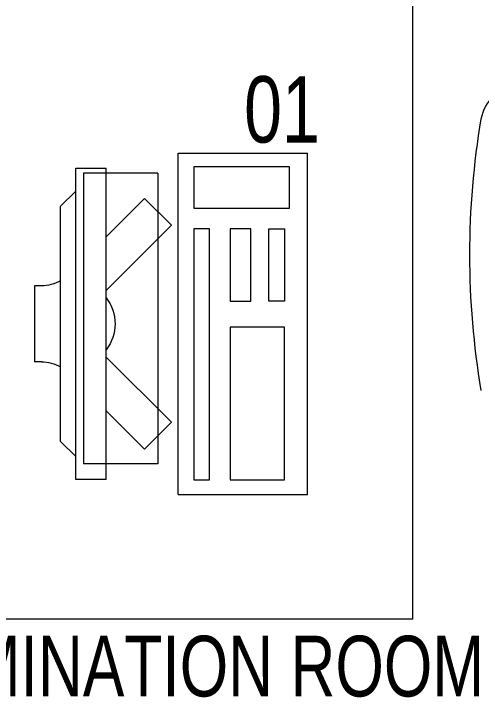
# Model space of a CAD drawing. Header units: millimetres. Extents: x -160614 to 59925, y -157025 to 0.
# Drawn here: x -98755 to -98140, y -113788 to -112887 of the extents above; entities that cross this region are included whole.
import ezdxf

# ---------------------------------------------------------------- set-up
doc = ezdxf.new("R2010")
doc.units = ezdxf.units.MM
doc.header["$LTSCALE"] = 8
doc.layers.get('0').update_dxf_attribs({"color": 9, "lineweight": 5})
for name, color, linetype, lineweight in [('72_EGR_BASE_TEXT', 9, 'Continuous', 5), ('72_EGR_EQP_TAG', 9, 'Continuous', 5), ('LOADING', 9, 'Continuous', 5)]:
    doc.layers.add(name, color=color, linetype=linetype, lineweight=lineweight)
doc.layers.get('0').off()
doc.layers.get('0').freeze()
doc.styles.add('X3G_ENTITY_257CFD', font='swisscl.ttf', dxfattribs={"height": 200})
doc.styles.add('X3G_ENTITY_258862', font='swisscl.ttf', dxfattribs={"height": 200})

# ---------------------------------------------------------------- blocks, each defined once
blk = doc.blocks.new('GF21043-P')
for p, q in [((0.8, 0), (0.8, 0.75)), ((-0.8, 0), (0.8, 0))]:
    blk.add_line(p, q)
blk = doc.blocks.new('GF21018-P')
for centre, radius, start, end in [((-0.0001, -0.52948), 1.06948, 80.36712, 99.63288), ((-0.1707, 0.47563), 0.05, 99.63288, 180)]:
    blk.add_arc(centre, radius, start, end)
blk = doc.blocks.new('ITCWLS1-P')
at = {"layer": 'LOADING'}
for p, q in [((-0.17, 0.45), (-0.17, 0)), ((-0.17, 0.45), (0, 0.45)), ((0, 0.45), (0, 0)), ((-0.26509, 0.43, 0), (-0.30509, 0.43, 0)), ((-0.30509, 0.43, 0), (-0.30509, 0.02, 0)), ((-0.26509, 0.43, 0), (-0.26509, 0.02, 0)), ((-0.14957, 0.43047), (-0.12914, 0.43047)), ((-0.12914, 0.43047), (-0.12914, 0.40893)), ((-0.197, 0.40939), (-0.295, 0.40939)), ((-0.295, 0.02639), (-0.295, 0.40939)), ((-0.197, 0.02639), (-0.197, 0.40939)), ((-0.32509, 0.38, 0), (-0.30509, 0.4, 0)), ((-0.32509, 0.38, 0), (-0.32509, 0.07, 0)), ((-0.35032, 0.275), (-0.35961, 0.275)), ((-0.35961, 0.175), (-0.35961, 0.275)), ((-0.35032, 0.175), (-0.35961, 0.175)), ((-0.32509, 0.07, 0), (-0.30509, 0.05, 0)), ((-0.30509, 0.02, 0), (-0.26509, 0.02, 0)), ((-0.197, 0.02639), (-0.295, 0.02639)), ((-0.17, 0), (0, 0))]:
    blk.add_line(p, q, dxfattribs=at)
at = {"layer": 'LOADING', "extrusion": (2.48281e-10, 3.18408e-10, -1)}
for p, q in [((-0.26509, 0.33952), (-0.21443, 0.39019)), ((-0.17907, 0.35483), (-0.21443, 0.39019)), ((-0.26509, 0.26881), (-0.17907, 0.35483))]:
    blk.add_line(p, q, dxfattribs=at)
at = {"layer": 'LOADING', "extrusion": (2.48281e-10, -3.18408e-10, -1)}
for p, q in [((-0.26509, 0.18119), (-0.17907, 0.09517)), ((-0.26509, 0.11048), (-0.21443, 0.05981)), ((-0.17907, 0.09517), (-0.21443, 0.05981))]:
    blk.add_line(p, q, dxfattribs=at)
at = {"layer": 'LOADING'}
for points in [[(-0.12914, 0.40893), (-0.12914, 0.09996), (-0.14957, 0.09996), (-0.14957, 0.43047)], [(-0.14957, 0.09997), (-0.14957, 0.09997), (-0.14957, 0.09997), (-0.14957, 0.09997), (-0.14957, 0.09997), (-0.14957, 0.09997), (-0.14957, 0.09997), (-0.14957, 0.09997), (-0.14957, 0.09997)], [(-0.14957, 0.09997), (-0.14957, 0.09997), (-0.14957, 0.09997), (-0.14957, 0.09997), (-0.14957, 0.09997), (-0.14957, 0.09997), (-0.14957, 0.09997), (-0.14957, 0.09997), (-0.14957, 0.09997), (-0.14957, 0.09997), (-0.14957, 0.09997), (-0.14957, 0.09997), (-0.14957, 0.09997), (-0.14957, 0.09997), (-0.14957, 0.09997), (-0.14957, 0.09997), (-0.14957, 0.09997), (-0.14957, 0.09997)], [(-0.14957, 0.09996), (-0.14957, 0.09996), (-0.14957, 0.09996), (-0.14957, 0.09996), (-0.14957, 0.09996), (-0.14957, 0.09996), (-0.14957, 0.09996), (-0.14957, 0.09996), (-0.14957, 0.09996), (-0.14957, 0.09996)], [(-0.14957, 0.09996), (-0.14957, 0.09996), (-0.14957, 0.09996), (-0.14957, 0.09996), (-0.14957, 0.09996), (-0.14957, 0.09996), (-0.14957, 0.09996)], [(-0.14957, 0.09997), (-0.14957, 0.09997), (-0.14957, 0.09997), (-0.14957, 0.09997), (-0.14957, 0.09997), (-0.14957, 0.09997), (-0.14957, 0.09997), (-0.14957, 0.09997), (-0.14957, 0.09997), (-0.14957, 0.09997)], [(-0.14957, 0.09997), (-0.14957, 0.09997), (-0.14957, 0.09997), (-0.14957, 0.09997), (-0.14957, 0.09997), (-0.14957, 0.09997), (-0.14957, 0.09997), (-0.14957, 0.09997), (-0.14957, 0.09997), (-0.14957, 0.09997), (-0.14957, 0.09997), (-0.14957, 0.09997), (-0.14957, 0.09997), (-0.14957, 0.09997), (-0.14957, 0.09997)], [(-0.14957, 0.09997), (-0.14957, 0.09997), (-0.14957, 0.09997), (-0.14957, 0.09997), (-0.14957, 0.09997), (-0.14957, 0.09997), (-0.14957, 0.09997), (-0.14957, 0.09997), (-0.14957, 0.09997), (-0.14957, 0.09997)], [(-0.14957, 0.09997), (-0.14957, 0.09997), (-0.14957, 0.09997), (-0.14957, 0.09997), (-0.14957, 0.09997), (-0.14957, 0.09997), (-0.14957, 0.09997), (-0.14957, 0.09997), (-0.14957, 0.09997), (-0.14957, 0.09997)], [(-0.14957, 0.09996), (-0.14957, 0.09996), (-0.14957, 0.09996), (-0.14957, 0.09996), (-0.14957, 0.09996), (-0.14957, 0.09996), (-0.14957, 0.09996), (-0.14957, 0.09996), (-0.14957, 0.09996), (-0.14957, 0.09996), (-0.14957, 0.09996), (-0.14957, 0.09996), (-0.14957, 0.09996), (-0.14957, 0.09996), (-0.14957, 0.09996), (-0.14957, 0.09996), (-0.14957, 0.09996), (-0.14957, 0.09996), (-0.14957, 0.09997), (-0.14957, 0.09997), (-0.14957, 0.09997), (-0.14957, 0.09997), (-0.14957, 0.09997), (-0.14957, 0.09997), (-0.14957, 0.09997), (-0.14957, 0.09997), (-0.14957, 0.09997), (-0.14957, 0.09997), (-0.14957, 0.09997), (-0.14957, 0.09997), (-0.14957, 0.09997), (-0.14957, 0.09997), (-0.14956, 0.09997), (-0.14956, 0.09997), (-0.14956, 0.09997), (-0.14956, 0.09996), (-0.14956, 0.09996), (-0.14956, 0.09996), (-0.14956, 0.09996), (-0.14956, 0.09996), (-0.14956, 0.09996), (-0.14956, 0.09996), (-0.14956, 0.09996), (-0.14956, 0.09996), (-0.14956, 0.09996), (-0.14956, 0.09996), (-0.14956, 0.09996), (-0.14956, 0.09996), (-0.14957, 0.09996), (-0.14957, 0.09996), (-0.14957, 0.09996), (-0.14957, 0.09996), (-0.14957, 0.09996), (-0.14957, 0.09996)], [(-0.14957, 0.09996), (-0.14957, 0.09996), (-0.14957, 0.09996), (-0.14957, 0.09996), (-0.14957, 0.09996), (-0.14957, 0.09996), (-0.14957, 0.09996), (-0.14957, 0.09996), (-0.14957, 0.09996), (-0.14957, 0.09996), (-0.14957, 0.09997), (-0.14957, 0.09997), (-0.14957, 0.09997), (-0.14957, 0.09996), (-0.14957, 0.09996), (-0.14957, 0.09996), (-0.14957, 0.09996), (-0.14957, 0.09996), (-0.14957, 0.09996), (-0.14957, 0.09997), (-0.14957, 0.09997), (-0.14957, 0.09997), (-0.14957, 0.09997), (-0.14957, 0.09997), (-0.14957, 0.09997), (-0.14957, 0.09997), (-0.14957, 0.09997), (-0.14957, 0.09997), (-0.14957, 0.09997), (-0.14957, 0.09997), (-0.14957, 0.09997), (-0.14957, 0.09997), (-0.14957, 0.09997), (-0.14957, 0.09997), (-0.14957, 0.09997), (-0.14957, 0.09997), (-0.14957, 0.09997), (-0.14957, 0.09997), (-0.14957, 0.09997), (-0.14957, 0.09997), (-0.14957, 0.09997), (-0.14957, 0.09997), (-0.14957, 0.09997), (-0.14957, 0.09997), (-0.14957, 0.09997), (-0.14957, 0.09997), (-0.14957, 0.09997), (-0.14957, 0.09997), (-0.14957, 0.09997), (-0.14957, 0.09997), (-0.14957, 0.09997), (-0.14957, 0.09997), (-0.14957, 0.09997), (-0.14957, 0.09997), (-0.14957, 0.09997), (-0.14957, 0.09997), (-0.14957, 0.09997), (-0.14957, 0.09997), (-0.14957, 0.09997), (-0.14957, 0.09997), (-0.14957, 0.09997), (-0.14957, 0.09997), (-0.14957, 0.09997), (-0.14957, 0.09997), (-0.14957, 0.09997), (-0.14957, 0.09997), (-0.14957, 0.09997), (-0.14957, 0.09997), (-0.14957, 0.09997), (-0.14957, 0.09997), (-0.14957, 0.09997), (-0.14957, 0.09997), (-0.14957, 0.09997), (-0.14957, 0.09997), (-0.14957, 0.09997), (-0.14957, 0.09997), (-0.14957, 0.09997), (-0.14957, 0.09997), (-0.14957, 0.09997), (-0.14957, 0.09997), (-0.14956, 0.09997), (-0.14957, 0.09997), (-0.14957, 0.09997), (-0.14957, 0.09997), (-0.14957, 0.09997), (-0.14956, 0.09997), (-0.14957, 0.09997), (-0.14957, 0.09997), (-0.14957, 0.09997), (-0.14957, 0.09997), (-0.14957, 0.09997), (-0.14957, 0.09997), (-0.14957, 0.09997), (-0.14957, 0.09997), (-0.14957, 0.09997), (-0.14957, 0.09997), (-0.14956, 0.09997), (-0.14957, 0.09996), (-0.14957, 0.09996), (-0.14957, 0.09996), (-0.14956, 0.09996), (-0.14957, 0.09996), (-0.14957, 0.09996), (-0.14957, 0.09996), (-0.14957, 0.09996), (-0.14957, 0.09996), (-0.14957, 0.09996), (-0.14957, 0.09996), (-0.14957, 0.09996), (-0.14957, 0.09996), (-0.14957, 0.09996)], [(-0.14957, 0.09996), (-0.14957, 0.09996), (-0.14957, 0.09996), (-0.14957, 0.09996), (-0.14957, 0.09996), (-0.14957, 0.09996), (-0.14957, 0.09996), (-0.14957, 0.09996)], [(-0.14957, 0.09996), (-0.14957, 0.09996), (-0.14957, 0.09996), (-0.14957, 0.09996), (-0.14957, 0.09996), (-0.14957, 0.09996), (-0.14957, 0.09996), (-0.14957, 0.09996), (-0.14957, 0.09996), (-0.14957, 0.09996), (-0.14957, 0.09996), (-0.14957, 0.09996), (-0.14957, 0.09996), (-0.14957, 0.09996), (-0.14957, 0.09996), (-0.14957, 0.09996), (-0.14957, 0.09996), (-0.14957, 0.09996), (-0.14957, 0.09996), (-0.14957, 0.09996), (-0.14957, 0.09996), (-0.14957, 0.09996), (-0.14957, 0.09996), (-0.14957, 0.09996), (-0.14957, 0.09996), (-0.14957, 0.09996), (-0.14957, 0.09996), (-0.14957, 0.09996), (-0.14957, 0.09996), (-0.14957, 0.09996), (-0.14957, 0.09996), (-0.14957, 0.09996), (-0.14957, 0.09996), (-0.14957, 0.09996), (-0.14957, 0.09996), (-0.14957, 0.09996), (-0.14957, 0.09996), (-0.14957, 0.09996), (-0.14957, 0.09996), (-0.14957, 0.09996), (-0.14957, 0.09996), (-0.14957, 0.09996), (-0.14957, 0.09996), (-0.14957, 0.09996), (-0.14957, 0.09996), (-0.14957, 0.09996), (-0.14957, 0.09996), (-0.14957, 0.09996), (-0.14956, 0.09996), (-0.14956, 0.09996), (-0.14956, 0.09996), (-0.14956, 0.09996), (-0.14957, 0.09996), (-0.14957, 0.09996), (-0.14957, 0.09996), (-0.14957, 0.09996), (-0.14957, 0.09996), (-0.14957, 0.09996), (-0.14956, 0.09996), (-0.14957, 0.09996), (-0.14957, 0.09996), (-0.14957, 0.09996), (-0.14957, 0.09996), (-0.14957, 0.09996), (-0.14957, 0.09996), (-0.14957, 0.09996), (-0.14957, 0.09996), (-0.14957, 0.09996), (-0.14957, 0.09996), (-0.14956, 0.09996), (-0.14956, 0.09996), (-0.14957, 0.09996), (-0.14957, 0.09996), (-0.14957, 0.09996), (-0.14957, 0.09996), (-0.14957, 0.09996), (-0.14957, 0.09996), (-0.14957, 0.09996), (-0.14957, 0.09996), (-0.14957, 0.09996), (-0.14957, 0.09996), (-0.14957, 0.09996), (-0.14957, 0.09996), (-0.14957, 0.09996), (-0.14957, 0.09996), (-0.14957, 0.09996), (-0.14957, 0.09996), (-0.14957, 0.09996), (-0.14957, 0.09996)], [(-0.14957, 0.09996), (-0.14957, 0.09996), (-0.14957, 0.09996), (-0.14957, 0.09996), (-0.14957, 0.09996), (-0.14957, 0.09996), (-0.14957, 0.09996), (-0.14957, 0.09996), (-0.14957, 0.09996), (-0.14957, 0.09996), (-0.14957, 0.09996), (-0.14957, 0.09996)], [(-0.14957, 0.09996), (-0.14957, 0.09996), (-0.14956, 0.09996), (-0.14956, 0.09996), (-0.14956, 0.09996), (-0.14956, 0.09996), (-0.14957, 0.09996)], [(-0.14957, 0.09996), (-0.14957, 0.09996), (-0.14957, 0.09996), (-0.14957, 0.09996), (-0.14957, 0.09996), (-0.14957, 0.09996), (-0.14957, 0.09996), (-0.14957, 0.09996), (-0.14957, 0.09996), (-0.14956, 0.09996), (-0.14956, 0.09996), (-0.14956, 0.09996), (-0.14956, 0.09996), (-0.14956, 0.09996), (-0.14956, 0.09996), (-0.14956, 0.09996), (-0.14957, 0.09996)]]:
    blk.add_lwpolyline(points, dxfattribs=at)
for points in [[(-0.1019, 0.43047), (-0.03039, 0.43047), (-0.03039, 0.22944), (-0.1019, 0.22944)], [(-0.1019, 0.19536), (-0.07466, 0.19536), (-0.07466, 0.09996), (-0.1019, 0.09996)], [(-0.03039, 0.19536), (-0.05082, 0.19536), (-0.05082, 0.09996), (-0.03039, 0.09996)], [(-0.14956, 0.09996), (-0.14956, 0.09996), (-0.14956, 0.09996), (-0.14956, 0.09996), (-0.14956, 0.09996), (-0.14956, 0.09996), (-0.14956, 0.09996), (-0.14956, 0.09996), (-0.14957, 0.09996), (-0.14957, 0.09996), (-0.14957, 0.09996), (-0.14957, 0.09996), (-0.14957, 0.09996), (-0.14957, 0.09996), (-0.14957, 0.09996), (-0.14957, 0.09996), (-0.14957, 0.09996), (-0.14957, 0.09996), (-0.14957, 0.09996), (-0.14957, 0.09996), (-0.14957, 0.09996), (-0.14957, 0.09996), (-0.14957, 0.09996), (-0.14957, 0.09996), (-0.14957, 0.09996), (-0.14957, 0.09996), (-0.14957, 0.09996), (-0.14957, 0.09996), (-0.14957, 0.09996), (-0.14957, 0.09996), (-0.14957, 0.09996), (-0.14957, 0.09996), (-0.14957, 0.09996), (-0.14957, 0.09996), (-0.14957, 0.09996), (-0.14957, 0.09996), (-0.14957, 0.09996), (-0.14957, 0.09996), (-0.14957, 0.09996), (-0.14957, 0.09996), (-0.14957, 0.09996), (-0.14957, 0.09996), (-0.14957, 0.09996), (-0.14957, 0.09996), (-0.14957, 0.09996), (-0.14957, 0.09996), (-0.14957, 0.09996), (-0.14957, 0.09996), (-0.14957, 0.09996), (-0.14957, 0.09996), (-0.14957, 0.09996), (-0.14957, 0.09996), (-0.14957, 0.09996), (-0.14957, 0.09996), (-0.14957, 0.09996), (-0.14957, 0.09996), (-0.14957, 0.09996), (-0.14956, 0.09996), (-0.14956, 0.09996), (-0.14956, 0.09996), (-0.14956, 0.09996), (-0.14956, 0.09996), (-0.14956, 0.09996), (-0.14956, 0.09996), (-0.14956, 0.09996), (-0.14956, 0.09996), (-0.14956, 0.09996), (-0.14956, 0.09996), (-0.14956, 0.09996), (-0.14956, 0.09996), (-0.14956, 0.09996), (-0.14956, 0.09996), (-0.14956, 0.09996), (-0.14956, 0.09996), (-0.14956, 0.09996), (-0.14956, 0.09996), (-0.14956, 0.09996), (-0.14956, 0.09996), (-0.14956, 0.09996), (-0.14956, 0.09996), (-0.14956, 0.09996), (-0.14956, 0.09996), (-0.14956, 0.09996), (-0.14956, 0.09996), (-0.14956, 0.09996), (-0.14956, 0.09996), (-0.14956, 0.09996), (-0.14956, 0.09996), (-0.14956, 0.09996), (-0.14957, 0.09996), (-0.14957, 0.09996), (-0.14957, 0.09996), (-0.14957, 0.09996), (-0.14957, 0.09996), (-0.14957, 0.09996), (-0.14957, 0.09996), (-0.14957, 0.09996), (-0.14957, 0.09996), (-0.14957, 0.09996), (-0.14957, 0.09996), (-0.14957, 0.09996), (-0.14957, 0.09996), (-0.14957, 0.09996), (-0.14957, 0.09996), (-0.14957, 0.09996), (-0.14957, 0.09996), (-0.14957, 0.09996), (-0.14957, 0.09996), (-0.14957, 0.09996), (-0.14957, 0.09996), (-0.14957, 0.09996), (-0.14957, 0.09996), (-0.14957, 0.09996), (-0.14957, 0.09996), (-0.14957, 0.09996), (-0.14957, 0.09996), (-0.14957, 0.09996), (-0.14957, 0.09996), (-0.14957, 0.09996), (-0.14957, 0.09996), (-0.14957, 0.09996), (-0.14957, 0.09996), (-0.14957, 0.09996), (-0.14957, 0.09996), (-0.14957, 0.09996), (-0.14957, 0.09996), (-0.14957, 0.09996), (-0.14957, 0.09996), (-0.14957, 0.09996), (-0.14957, 0.09996), (-0.14957, 0.09996), (-0.14957, 0.09996), (-0.14957, 0.09996), (-0.14957, 0.09996), (-0.14957, 0.09996), (-0.14957, 0.09996), (-0.14957, 0.09996), (-0.14957, 0.09996), (-0.14957, 0.09996), (-0.14957, 0.09996), (-0.14957, 0.09996), (-0.14957, 0.09996), (-0.14957, 0.09996), (-0.14957, 0.09996), (-0.14957, 0.09996), (-0.14957, 0.09996), (-0.14957, 0.09996), (-0.14957, 0.09996), (-0.14957, 0.09996), (-0.14957, 0.09996), (-0.14957, 0.09996), (-0.14957, 0.09996), (-0.14957, 0.09996), (-0.14957, 0.09996), (-0.14956, 0.09996), (-0.14956, 0.09996), (-0.14956, 0.09996), (-0.14956, 0.09996), (-0.14956, 0.09996), (-0.14956, 0.09996), (-0.14956, 0.09996), (-0.14956, 0.09996), (-0.14956, 0.09996), (-0.14956, 0.09996), (-0.14956, 0.09996), (-0.14956, 0.09996), (-0.14956, 0.09996), (-0.14956, 0.09996), (-0.14956, 0.09996), (-0.14956, 0.09996), (-0.14956, 0.09996), (-0.14956, 0.09996), (-0.14956, 0.09996), (-0.14956, 0.09996), (-0.14956, 0.09996), (-0.14956, 0.09996), (-0.14956, 0.09996), (-0.14956, 0.09996), (-0.14956, 0.09996), (-0.14956, 0.09996), (-0.14956, 0.09996), (-0.14956, 0.09996), (-0.14956, 0.09996), (-0.14956, 0.09996), (-0.14956, 0.09996), (-0.14956, 0.09996), (-0.14956, 0.09996), (-0.14956, 0.09996), (-0.14956, 0.09996), (-0.14956, 0.09996), (-0.14956, 0.09996), (-0.14956, 0.09996), (-0.14956, 0.09996), (-0.14956, 0.09996), (-0.14956, 0.09996), (-0.14956, 0.09996), (-0.14956, 0.09996), (-0.14956, 0.09996), (-0.14956, 0.09996), (-0.14956, 0.09996), (-0.14956, 0.09996), (-0.14957, 0.09996), (-0.14957, 0.09996), (-0.14957, 0.09996), (-0.14957, 0.09996), (-0.14957, 0.09996), (-0.14957, 0.09996), (-0.14957, 0.09996), (-0.14957, 0.09996), (-0.14957, 0.09996), (-0.14957, 0.09996), (-0.14957, 0.09996), (-0.14957, 0.09996), (-0.14957, 0.09996), (-0.14957, 0.09996), (-0.14957, 0.09996), (-0.14957, 0.09996), (-0.14957, 0.09996), (-0.14957, 0.09996), (-0.14957, 0.09996), (-0.14957, 0.09996), (-0.14957, 0.09996), (-0.14957, 0.09996), (-0.14957, 0.09996), (-0.14957, 0.09996), (-0.14957, 0.09996), (-0.14957, 0.09996), (-0.14957, 0.09996), (-0.14957, 0.09996), (-0.14957, 0.09996), (-0.14957, 0.09996), (-0.14957, 0.09996), (-0.14957, 0.09996), (-0.14957, 0.09996), (-0.14957, 0.09996), (-0.14956, 0.09996), (-0.14956, 0.09996), (-0.14956, 0.09996), (-0.14956, 0.09996), (-0.14956, 0.09996), (-0.14956, 0.09996), (-0.14956, 0.09996), (-0.14956, 0.09996), (-0.14956, 0.09996), (-0.14956, 0.09996), (-0.14956, 0.09996), (-0.14956, 0.09996), (-0.14956, 0.09996), (-0.14956, 0.09996), (-0.14956, 0.09996), (-0.14956, 0.09996), (-0.14956, 0.09996), (-0.14956, 0.09996), (-0.14956, 0.09996), (-0.14956, 0.09996), (-0.14956, 0.09996), (-0.14956, 0.09996), (-0.14956, 0.09996), (-0.14956, 0.09996), (-0.14956, 0.09996), (-0.14956, 0.09996), (-0.14956, 0.09996), (-0.14956, 0.09996), (-0.14956, 0.09996), (-0.14956, 0.09996), (-0.14956, 0.09996), (-0.14956, 0.09996), (-0.14956, 0.09996), (-0.14956, 0.09996), (-0.14956, 0.09996), (-0.14956, 0.09996), (-0.14956, 0.09996), (-0.14956, 0.09996), (-0.14956, 0.09996), (-0.14956, 0.09996), (-0.14956, 0.09996), (-0.14956, 0.09996)], [(-0.14957, 0.09996), (-0.14957, 0.09996), (-0.14957, 0.09996), (-0.14957, 0.09996), (-0.14957, 0.09996), (-0.14957, 0.09996), (-0.14957, 0.09996), (-0.14957, 0.09996), (-0.14957, 0.09996), (-0.14957, 0.09996), (-0.14957, 0.09996), (-0.14957, 0.09996), (-0.14957, 0.09996), (-0.14957, 0.09996), (-0.14957, 0.09996), (-0.14957, 0.09996), (-0.14957, 0.09996), (-0.14957, 0.09996), (-0.14957, 0.09996), (-0.14957, 0.09996), (-0.14957, 0.09996), (-0.14957, 0.09996), (-0.14957, 0.09996), (-0.14957, 0.09996), (-0.14957, 0.09996), (-0.14957, 0.09996), (-0.14957, 0.09996), (-0.14957, 0.09996), (-0.14957, 0.09996), (-0.14957, 0.09996), (-0.14957, 0.09996), (-0.14957, 0.09996), (-0.14957, 0.09996), (-0.14957, 0.09996), (-0.14957, 0.09996), (-0.14957, 0.09996), (-0.14957, 0.09996), (-0.14957, 0.09996), (-0.14957, 0.09996), (-0.14957, 0.09996), (-0.14957, 0.09996), (-0.14957, 0.09996), (-0.14957, 0.09996), (-0.14957, 0.09996), (-0.14957, 0.09996), (-0.14957, 0.09996), (-0.14957, 0.09996), (-0.14957, 0.09996), (-0.14957, 0.09996), (-0.14957, 0.09996), (-0.14957, 0.09996), (-0.14957, 0.09996), (-0.14957, 0.09996), (-0.14957, 0.09996), (-0.14957, 0.09996), (-0.14957, 0.09996), (-0.14957, 0.09996), (-0.14957, 0.09996), (-0.14957, 0.09996), (-0.14957, 0.09996), (-0.14957, 0.09996), (-0.14957, 0.09996), (-0.14957, 0.09996), (-0.14957, 0.09996), (-0.14957, 0.09996), (-0.14957, 0.09996), (-0.14957, 0.09996), (-0.14957, 0.09996), (-0.14957, 0.09996), (-0.14957, 0.09996), (-0.14957, 0.09996), (-0.14957, 0.09996), (-0.14957, 0.09996), (-0.14957, 0.09996), (-0.14957, 0.09996), (-0.14957, 0.09996), (-0.14957, 0.09996), (-0.14957, 0.09996), (-0.14957, 0.09996), (-0.14957, 0.09996), (-0.14957, 0.09996), (-0.14957, 0.09996), (-0.14957, 0.09996), (-0.14957, 0.09996), (-0.14957, 0.09996), (-0.14957, 0.09996), (-0.14957, 0.09996), (-0.14957, 0.09996), (-0.14957, 0.09996), (-0.14957, 0.09996), (-0.14957, 0.09996), (-0.14957, 0.09996), (-0.14957, 0.09996), (-0.14957, 0.09996), (-0.14957, 0.09996), (-0.14957, 0.09996), (-0.14957, 0.09996), (-0.14957, 0.09996), (-0.14957, 0.09996), (-0.14957, 0.09996), (-0.14957, 0.09996), (-0.14957, 0.09996), (-0.14957, 0.09996), (-0.14957, 0.09996), (-0.14957, 0.09996), (-0.14957, 0.09996), (-0.14957, 0.09996), (-0.14957, 0.09996), (-0.14957, 0.09996), (-0.14957, 0.09996), (-0.14957, 0.09996), (-0.14957, 0.09996), (-0.14957, 0.09996), (-0.14957, 0.09996), (-0.14957, 0.09996), (-0.14957, 0.09996), (-0.14957, 0.09996), (-0.14957, 0.09996), (-0.14957, 0.09996), (-0.14957, 0.09996), (-0.14957, 0.09996), (-0.14957, 0.09996), (-0.14957, 0.09996), (-0.14957, 0.09996), (-0.14957, 0.09996), (-0.14957, 0.09996), (-0.14957, 0.09996), (-0.14957, 0.09996), (-0.14957, 0.09996), (-0.14957, 0.09996), (-0.14957, 0.09996), (-0.14957, 0.09996), (-0.14957, 0.09996), (-0.14957, 0.09996), (-0.14957, 0.09996), (-0.14957, 0.09996), (-0.14957, 0.09996), (-0.14957, 0.09996), (-0.14957, 0.09996), (-0.14957, 0.09996), (-0.14957, 0.09996), (-0.14957, 0.09996), (-0.14957, 0.09996), (-0.14957, 0.09996), (-0.14957, 0.09996), (-0.14957, 0.09996), (-0.14957, 0.09996), (-0.14957, 0.09996), (-0.14957, 0.09996), (-0.14957, 0.09996), (-0.14957, 0.09996), (-0.14957, 0.09996), (-0.14957, 0.09996), (-0.14957, 0.09996), (-0.14957, 0.09996), (-0.14957, 0.09996), (-0.14957, 0.09996), (-0.14957, 0.09996), (-0.14957, 0.09996), (-0.14957, 0.09996), (-0.14957, 0.09996), (-0.14957, 0.09996), (-0.14957, 0.09996), (-0.14957, 0.09996), (-0.14957, 0.09996), (-0.14957, 0.09996), (-0.14957, 0.09996), (-0.14957, 0.09996), (-0.14957, 0.09996), (-0.14957, 0.09996), (-0.14957, 0.09996), (-0.14957, 0.09996), (-0.14957, 0.09996), (-0.14957, 0.09996), (-0.14957, 0.09996), (-0.14957, 0.09996), (-0.14957, 0.09996), (-0.14957, 0.09996), (-0.14957, 0.09996), (-0.14957, 0.09996), (-0.14957, 0.09996), (-0.14957, 0.09996), (-0.14957, 0.09996), (-0.14957, 0.09996), (-0.14957, 0.09996), (-0.14957, 0.09996), (-0.14957, 0.09996), (-0.14957, 0.09996), (-0.14957, 0.09996), (-0.14957, 0.09996), (-0.14957, 0.09996), (-0.14957, 0.09996), (-0.14957, 0.09996), (-0.14957, 0.09996), (-0.14957, 0.09996), (-0.14957, 0.09996), (-0.14957, 0.09996), (-0.14957, 0.09996), (-0.14957, 0.09996), (-0.14957, 0.09996), (-0.14957, 0.09996), (-0.14957, 0.09996), (-0.14957, 0.09996), (-0.14957, 0.09996), (-0.14957, 0.09996), (-0.14957, 0.09996), (-0.14957, 0.09996), (-0.14957, 0.09996), (-0.14957, 0.09996), (-0.14957, 0.09996), (-0.14957, 0.09996), (-0.14957, 0.09996), (-0.14957, 0.09996), (-0.14957, 0.09996)], [(-0.14957, 0.09996), (-0.14957, 0.09996), (-0.14957, 0.09996), (-0.14957, 0.09996), (-0.14957, 0.09996), (-0.14957, 0.09996), (-0.14957, 0.09996), (-0.14957, 0.09996), (-0.14957, 0.09996), (-0.14957, 0.09996), (-0.14957, 0.09996), (-0.14957, 0.09996), (-0.14957, 0.09996), (-0.14957, 0.09996), (-0.14957, 0.09996), (-0.14957, 0.09996), (-0.14957, 0.09996), (-0.14957, 0.09996), (-0.14957, 0.09996), (-0.14957, 0.09996), (-0.14957, 0.09996), (-0.14957, 0.09996), (-0.14957, 0.09996), (-0.14957, 0.09996), (-0.14957, 0.09996), (-0.14957, 0.09996), (-0.14957, 0.09996), (-0.14957, 0.09996), (-0.14957, 0.09996), (-0.14957, 0.09996), (-0.14957, 0.09996), (-0.14957, 0.09996), (-0.14957, 0.09996), (-0.14957, 0.09996), (-0.14957, 0.09996), (-0.14957, 0.09996), (-0.14957, 0.09996), (-0.14957, 0.09996), (-0.14957, 0.09996), (-0.14957, 0.09996), (-0.14957, 0.09996), (-0.14957, 0.09996), (-0.14957, 0.09996), (-0.14957, 0.09996), (-0.14957, 0.09996), (-0.14957, 0.09996), (-0.14957, 0.09996), (-0.14957, 0.09996), (-0.14957, 0.09996), (-0.14957, 0.09996), (-0.14957, 0.09996), (-0.14957, 0.09996), (-0.14957, 0.09996), (-0.14957, 0.09996), (-0.14957, 0.09996), (-0.14957, 0.09996), (-0.14957, 0.09996), (-0.14957, 0.09996), (-0.14957, 0.09996), (-0.14957, 0.09996), (-0.14957, 0.09996), (-0.14957, 0.09996), (-0.14957, 0.09996), (-0.14957, 0.09996), (-0.14957, 0.09996), (-0.14957, 0.09996), (-0.14957, 0.09996), (-0.14957, 0.09996), (-0.14957, 0.09996), (-0.14957, 0.09996), (-0.14957, 0.09996), (-0.14957, 0.09996), (-0.14957, 0.09996), (-0.14957, 0.09996), (-0.14957, 0.09996), (-0.14957, 0.09996), (-0.14957, 0.09996), (-0.14957, 0.09996), (-0.14957, 0.09996), (-0.14957, 0.09996), (-0.14957, 0.09996), (-0.14957, 0.09996), (-0.14957, 0.09996), (-0.14957, 0.09996), (-0.14957, 0.09996), (-0.14957, 0.09996), (-0.14957, 0.09996), (-0.14957, 0.09996), (-0.14957, 0.09996), (-0.14957, 0.09996), (-0.14957, 0.09996), (-0.14957, 0.09996), (-0.14957, 0.09996), (-0.14957, 0.09996), (-0.14957, 0.09996), (-0.14957, 0.09996), (-0.14957, 0.09996), (-0.14957, 0.09996), (-0.14957, 0.09996), (-0.14957, 0.09996), (-0.14957, 0.09996), (-0.14957, 0.09996), (-0.14957, 0.09996), (-0.14957, 0.09996), (-0.14957, 0.09996), (-0.14957, 0.09996), (-0.14957, 0.09996), (-0.14957, 0.09996), (-0.14957, 0.09996), (-0.14957, 0.09996), (-0.14957, 0.09996), (-0.14957, 0.09996), (-0.14957, 0.09996), (-0.14957, 0.09996), (-0.14957, 0.09996), (-0.14957, 0.09996), (-0.14957, 0.09996), (-0.14957, 0.09996), (-0.14957, 0.09996), (-0.14957, 0.09996), (-0.14957, 0.09996), (-0.14957, 0.09996), (-0.14957, 0.09996), (-0.14957, 0.09996), (-0.14957, 0.09996), (-0.14957, 0.09996), (-0.14957, 0.09996), (-0.14957, 0.09996), (-0.14957, 0.09996), (-0.14957, 0.09996), (-0.14957, 0.09996), (-0.14957, 0.09996), (-0.14957, 0.09996), (-0.14957, 0.09996), (-0.14957, 0.09996), (-0.14957, 0.09996), (-0.14957, 0.09996), (-0.14957, 0.09996), (-0.14957, 0.09996), (-0.14957, 0.09996), (-0.14957, 0.09996), (-0.14957, 0.09996), (-0.14957, 0.09996), (-0.14957, 0.09996), (-0.14957, 0.09996), (-0.14957, 0.09996), (-0.14957, 0.09996), (-0.14957, 0.09996), (-0.14957, 0.09996), (-0.14957, 0.09996), (-0.14957, 0.09996), (-0.14957, 0.09996), (-0.14957, 0.09996), (-0.14957, 0.09996), (-0.14957, 0.09996), (-0.14957, 0.09996), (-0.14957, 0.09996), (-0.14957, 0.09996), (-0.14957, 0.09996), (-0.14957, 0.09996), (-0.14957, 0.09996), (-0.14957, 0.09996), (-0.14957, 0.09996), (-0.14957, 0.09996), (-0.14957, 0.09996), (-0.14957, 0.09996), (-0.14957, 0.09996), (-0.14957, 0.09996), (-0.14957, 0.09996), (-0.14957, 0.09996), (-0.14957, 0.09996), (-0.14957, 0.09996), (-0.14957, 0.09996), (-0.14957, 0.09996), (-0.14957, 0.09996), (-0.14957, 0.09996), (-0.14957, 0.09996), (-0.14957, 0.09996), (-0.14957, 0.09996), (-0.14957, 0.09996), (-0.14957, 0.09996), (-0.14957, 0.09996), (-0.14957, 0.09996), (-0.14957, 0.09996), (-0.14957, 0.09996), (-0.14957, 0.09996), (-0.14957, 0.09996), (-0.14957, 0.09996), (-0.14957, 0.09996), (-0.14957, 0.09996), (-0.14957, 0.09996), (-0.14957, 0.09996), (-0.14957, 0.09996), (-0.14957, 0.09996), (-0.14957, 0.09996), (-0.14957, 0.09996), (-0.14957, 0.09996), (-0.14957, 0.09996), (-0.14957, 0.09996), (-0.14957, 0.09996), (-0.14957, 0.09996), (-0.14957, 0.09996), (-0.14957, 0.09996), (-0.14957, 0.09996), (-0.14957, 0.09996), (-0.14957, 0.09996), (-0.14957, 0.09996), (-0.14957, 0.09996), (-0.14957, 0.09996), (-0.14957, 0.09996), (-0.14957, 0.09996), (-0.14957, 0.09996), (-0.14957, 0.09996), (-0.14957, 0.09996), (-0.14957, 0.09996), (-0.14957, 0.09996), (-0.14957, 0.09996), (-0.14957, 0.09996), (-0.14957, 0.09996)], [(-0.14957, 0.0727), (-0.02358, 0.0727), (-0.02358, 0.01818), (-0.14957, 0.01818)]]:
    blk.add_lwpolyline(points, close=True, dxfattribs=at)
for centre, radius, start, end in [((-0.35032, 0.325), 0.05, 270, 300.30934), ((-0.3089, 0.225), 0.05564, 321.94311, 38.05689), ((-0.35032, 0.125), 0.05, 59.69066, 90)]:
    blk.add_arc(centre, radius, start, end, dxfattribs=at)
blk = doc.blocks.new('GF1')
at = {"layer": 'LOADING', "color": 9, "extrusion": (2.34731e-18, 2.24019e-05, 1), "xscale": -1000, "yscale": 1000, "zscale": 1000, "rotation": 90}
blk.add_blockref('GF21043-P', (-98230.04, -112884.97, -2.55), dxfattribs=at)
at = {"layer": 'LOADING', "color": 9, "extrusion": (7.77426e-06, 2.24021e-05, 1), "xscale": -1000, "yscale": 1000, "zscale": 1000, "rotation": 90.00141075505198}
blk.add_blockref('GF21018-P', (-97614.66, -113204.76, -3.32), dxfattribs=at)
at = {"layer": 'LOADING', "color": 9, "extrusion": (8.01373e-06, -1.94019e-16, 1), "xscale": -1000.000000000007, "yscale": 1000.000000000007, "zscale": 1000.000000000007, "rotation": 179.9999999935353}
blk.add_blockref('ITCWLS1-P', (-98368.58, -113070.8, -0.8), dxfattribs=at)
at = {"layer": '72_EGR_BASE_TEXT', "color": 9, "insert": (-99183.69, -113706.9, 0), "char_height": 80, "width": 3493.2205, "attachment_point": 2, "style": 'X3G_ENTITY_258862'}
blk.add_mtext('PULMONARY CONSULTATION / EXAMINATION ROOM', dxfattribs=at)
at = {"layer": '72_EGR_EQP_TAG', "color": 9, "insert": (-98402.09, -112969.47, -0.01), "char_height": 87.473, "attachment_point": 2, "style": 'X3G_ENTITY_257CFD'}
blk.add_mtext('01', dxfattribs=at)

msp = doc.modelspace()

# ---------------------------------------------------------------- block references
at = {"layer": '72_EGR_EQP_TAG'}
msp.add_blockref('GF1', (0, 0), dxfattribs=at)

doc.saveas('drawing.dxf')
